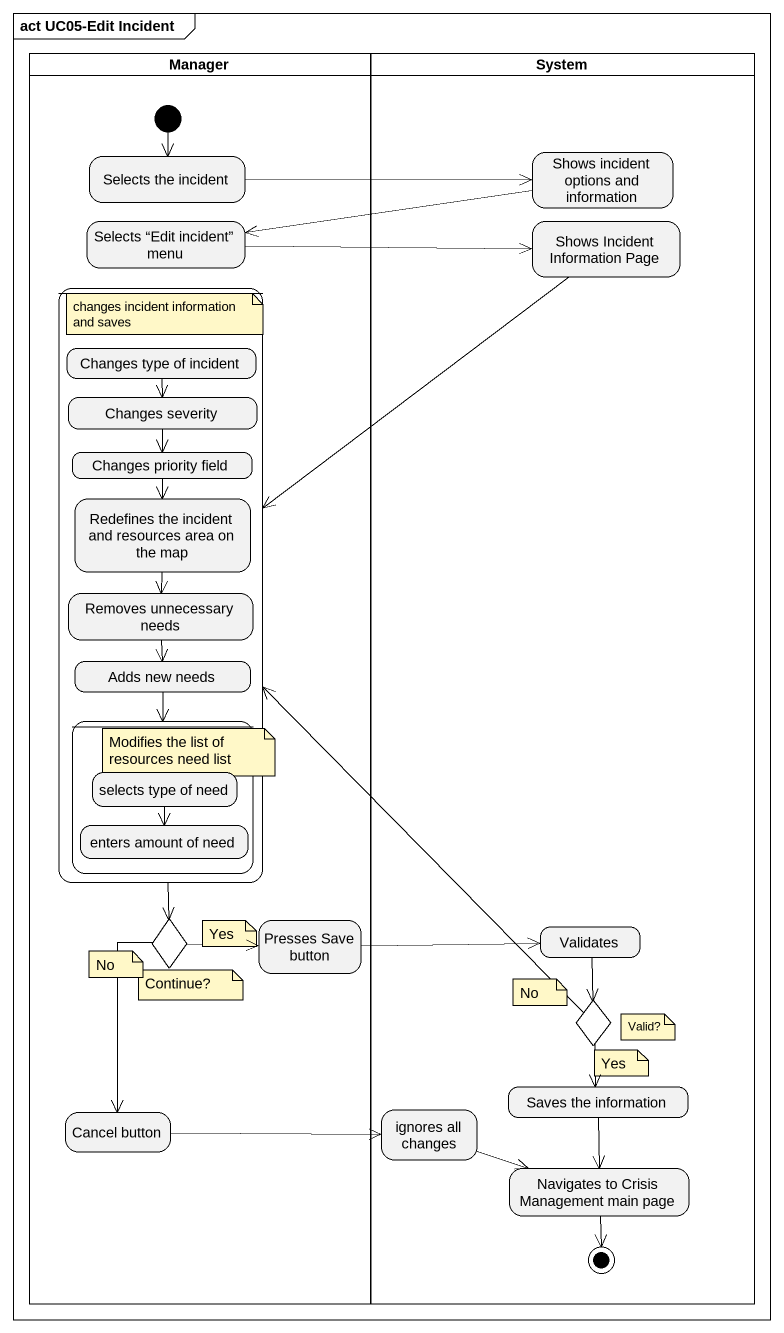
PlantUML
@startuml
mainframe act UC05-Edit Incident
hide empty description
state Manager <<partition>> {
  state "Selects the incident" as Selects_the_incident
  state "Selects “Edit incident” menu" as Selects_Edit_incident_menu
  state " " as state1 {
    state "Changes type of incident" as Changes_type_of_incident
    state "Changes severity" as Changes_severity
    state "Changes priority field" as Changes_priority_field
    state "Redefines the incident and resources area on the map" as Redefines_the_incident_and
    state "Removes unnecessary needs" as Removes_unnecessary_needs
    state "Adds new needs" as Adds_new_needs
    state " " as state2 {
      state "selects type of need" as selects_type_of_need
      state "enters amount of need" as enters_amount_of_need
    }
  }
  state choice1 <<choice>>
  state "Presses Save button" as Presses_Save_button
  state "Cancel button" as Cancel_button
  [*] --> Selects_the_incident
}
state System <<partition>> {
  state "Shows incident options and information" as Shows_incident_options_and
  state "Shows Incident Information Page" as Shows_Incident_Information
  state Validates
  state choice2 <<choice>>
  state "ignores all changes" as ignores_all_changes
  state "Saves the information" as Saves_the_information
  state "Navigates to Crisis Management main page" as Navigates_to_Crisis
  Navigates_to_Crisis --> [*]
}
Selects_the_incident -right-> Shows_incident_options_and
Shows_incident_options_and -left-> Selects_Edit_incident_menu
Selects_Edit_incident_menu -right-> Shows_Incident_Information
Shows_Incident_Information --> state1
state1 --> choice1
Changes_type_of_incident --> Changes_severity
Changes_severity --> Changes_priority_field
Changes_priority_field --> Redefines_the_incident_and
Redefines_the_incident_and --> Removes_unnecessary_needs
Removes_unnecessary_needs --> Adds_new_needs
Adds_new_needs --> state2
selects_type_of_need --> enters_amount_of_need
choice1 -right-> Presses_Save_button
choice1 --> Cancel_button
Presses_Save_button -right-> Validates
Validates --> choice2
choice2 -up-> state1
choice2 --> Saves_the_information
Cancel_button -right-> ignores_all_changes
ignores_all_changes -right-> Navigates_to_Crisis
Saves_the_information --> Navigates_to_Crisis
note as N1
  changes incident information and saves
end note
note as N2
  Modifies the list of resources need list
end note
note as N3
  Yes
end note
note as N4
  No
end note
note as N5
  Continue?
end note
note as N6
  No
end note
note as N7
  Yes
end note
note as N8
  Valid?
end note
@enduml
